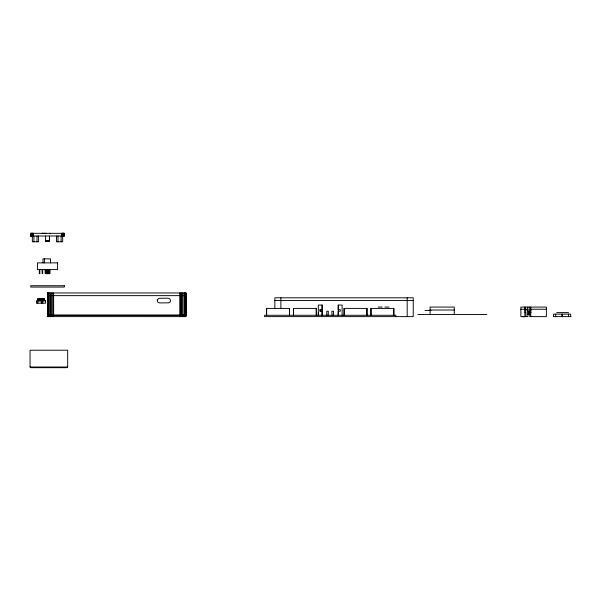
<?xml version="1.0" encoding="UTF-8"?>
<svg xmlns="http://www.w3.org/2000/svg" width="601" height="601" viewBox="0 0 601 601"><rect width="100%" height="100%" fill="white"/><g stroke="black" fill="none" stroke-linecap="round" stroke-linejoin="round"><path stroke-width="0.9" d="M43.663 233.323L44.872 233.323M185.904 312.595L185.927 315.127L47.539 315.127L47.517 292.957L47.517 316.622L185.927 316.622L185.897 292.957L47.494 292.957L47.494 295.639L185.897 295.639L185.897 296.316M47.502 292.957L47.517 315.277L185.927 315.315L185.927 292.988M289.449 308.411L289.442 315.255L289.449 308.411L266.604 308.411L266.604 315.262L266.604 308.411M316.306 308.411L316.299 315.255L316.306 308.411L293.468 308.411L293.468 315.262L293.468 308.411M322.121 311.243L320.108 311.243L320.108 309.628L322.121 309.628M322.121 305.045L322.121 315.277L322.121 305.045L318.312 305.045L318.312 315.277L318.312 312.588M338.243 305.045L338.243 315.277L338.243 311.243L340.256 311.243L340.256 309.628L338.243 309.628L338.243 305.045L342.112 305.045L342.112 315.277M366.963 308.411L366.956 315.262L366.963 308.411L344.118 308.411L344.125 315.262L344.118 308.411M393.82 308.411L393.813 315.255L393.82 308.411L370.982 308.411L370.982 315.262L370.982 308.411M395.834 316.614L395.834 315.277L264.598 315.262L264.598 316.614L413.233 316.622L413.233 297.811L274.845 297.811L274.845 308.561M47.539 315.315L47.539 316.622M49.357 241.249L45.638 241.211L49.38 241.226L49.462 236.005L49.432 241.144L45.571 240.986L45.571 236.005M42.836 233.323L42.183 233.323M42.746 233.323L42.333 233.323M49.951 233.586L50.552 233.323M49.891 233.586L50.589 233.586M44.632 233.323L44.211 233.586L45.06 233.323M49.447 241.091L45.684 241.264M67.673 367.008L66.996 367.677L30.719 367.677L30.05 367.008L30.05 350.21L67.673 350.21L67.673 367.008L30.05 367.008M48.418 241.301L45.744 241.309L49.274 241.317L45.901 241.377M522.524 316.622L525.943 316.622L525.943 312.189L524.876 312.189M64.292 233.323L30.741 233.323L30.719 236.005L64.292 236.005L64.247 233.323M37.608 299.088L44.399 299.088L44.406 300.703L44.376 299.088M274.845 300.5L413.233 300.5M378.179 307.073L382.213 307.073M384.918 307.073L388.945 307.073M520.849 309.23L527.918 309.23L527.918 316.622L520.849 316.622L520.879 307.066L546.407 307.066L546.377 316.622L529.766 316.622L529.804 307.066M530.743 309.23L546.377 309.23M430.083 310.026L454.266 310.026M529.804 310.026L531.284 310.026M424.982 310.424L431.052 310.424M524.876 310.845L525.943 310.845L525.943 309.23M529.766 312.189L531.246 312.189M556.744 312.595L568.486 312.595M417.778 314.458L486.825 314.458M527.821 314.458L530.074 314.458M553.281 316.622L570.95 316.622M522.862 316.614L524.876 316.622L524.913 307.066M45.511 233.323L46.179 233.323M570.68 316.622L570.68 314.135L553.544 314.135L553.544 316.622M568.531 314.135L568.531 316.622M555.7 314.135L555.7 316.622M530.773 307.066L530.743 316.622M527.821 307.066L527.821 311.686M524.996 307.066L524.996 309.838M454.266 314.458L454.266 307.066L430.083 307.066L430.083 314.458M407.185 297.811L407.185 316.622M333.48 315.277L333.48 311.243L331.865 311.243L332.135 315.277M328.108 315.277L328.371 311.243L326.764 311.243L326.764 315.277M320.108 309.628L320.108 311.243M280.885 297.811L280.885 308.561M185.784 315.089L185.784 292.957L185.784 316.622M185.409 292.957L185.439 316.622M184.89 315.089L184.89 292.957L184.89 316.622M183.944 292.957L183.974 316.622M182.584 292.957L182.614 316.622M181.51 292.957L181.54 316.622M180.653 292.957L180.676 316.622M179.767 292.957L179.797 316.622M64.104 233.323L64.149 236.005M64.059 233.323L63.954 236.005M63.826 233.323L63.894 236.005M63.759 233.323L63.759 236.005M63.608 233.323L63.683 236.005M63.443 233.323L63.526 236.005M63.353 233.323L63.353 236.005M63.263 233.323L63.263 236.005M63.165 233.323L63.067 236.005M62.97 233.323L62.97 236.005M62.865 233.323L62.865 236.005M62.759 233.323L62.759 236.005M62.654 233.323L62.662 241.782L56.456 241.782L56.456 236.005M62.542 233.323L62.542 236.005M62.316 233.323L62.429 236.005M62.203 233.323L62.203 236.005M62.091 233.323L62.091 236.005M61.978 233.323L61.978 236.005M61.858 233.323L61.858 236.005M61.738 233.323L61.738 236.005M61.625 233.323L61.625 236.005M61.114 236.005L61.114 241.782M58.012 236.005L58.012 241.782M53.617 292.957L53.639 316.622M52.708 292.957L52.73 316.622M51.37 292.957L51.401 316.622M50.537 262.877L50.537 258.851L42.971 258.851L42.971 262.877M50.567 292.957L50.589 316.622M49.8 269.601L49.8 273.628L45.255 273.628L45.27 269.601L45.368 273.628M49.725 269.601L49.665 273.628M49.59 269.601L49.628 273.628M49.62 292.957L49.65 316.622M49.44 269.601L49.492 273.628M49.387 269.601L49.327 273.628M49.267 269.601L49.199 273.628M49.132 269.601L49.057 273.628L48.981 269.601M48.906 269.601L48.824 273.628M48.726 273.628L48.681 269.601L48.651 273.628M48.546 315.089L48.546 292.957L48.546 316.622M48.441 269.601L48.478 273.628M48.29 269.601L48.373 273.628M48.163 269.601L48.208 273.628M48.118 269.601L48.072 273.628M47.982 269.601L47.93 273.628L47.832 269.601M47.862 292.957L47.885 316.622M47.674 269.601L47.779 273.628M47.622 269.601L47.569 273.628M47.517 269.601L47.464 273.628M47.306 269.601L47.359 273.628M47.201 269.601L47.254 273.628M47.103 269.601L47.051 273.628M47.006 269.601L46.961 273.628M46.825 269.601L46.87 273.628M46.78 269.601L46.66 273.628M46.555 269.601L46.555 273.628M46.525 269.601L46.495 273.628M46.352 269.601L46.315 273.628M46.209 269.601L46.209 273.628M46.127 269.601L46.052 273.628L45.977 269.601M45.901 269.601L45.834 273.628M45.766 269.601L45.706 273.628M45.593 269.601L45.541 273.628M45.406 269.601L45.443 273.628M44.497 258.851L44.497 262.877M44.241 299.088L44.271 300.703M44.113 299.088L44.061 300.703M44.008 299.088L43.956 300.703M43.896 299.088L43.835 300.703M43.708 299.088L43.775 300.703M43.565 299.088L43.64 300.703M43.497 300.703L43.422 299.088L43.34 300.703M43.182 299.088L43.264 300.703M43.099 299.088L43.099 300.703M43.017 299.088L42.934 300.703M42.844 299.088L42.844 300.703M42.679 269.601L42.679 273.628L42.145 273.628L42.145 269.601M42.746 303.189L42.671 299.088L42.588 300.703M42.408 299.088L42.498 300.703M42.325 299.088L42.325 300.703M42.235 299.088L42.235 300.703M42.145 299.088L42.062 300.703M41.972 299.088L41.972 300.703M41.807 299.088L41.89 300.703M41.724 299.088L41.724 300.703M41.597 299.088L41.559 300.703M41.514 299.088L41.484 300.703M41.334 299.088L41.334 303.189M41.244 299.088L41.259 300.703M41.131 299.088L41.078 300.703L40.951 299.088M40.883 299.088L40.815 300.703M40.748 299.088L40.673 300.703M40.598 299.088L40.598 300.703M40.44 299.088L40.522 300.703M40.282 299.088L40.357 300.703M40.192 299.088L40.192 300.703M40.109 299.088L40.027 300.703M39.936 299.088L39.936 300.703M39.861 269.601L39.861 273.628L39.32 273.628L39.32 269.601M39.854 299.088L39.854 300.703M39.681 299.088L39.764 300.703M39.591 299.088L39.591 300.703M39.501 299.088L39.411 300.703M39.328 299.088L39.328 300.703M39.238 299.088L39.155 300.703M39.065 299.088L39.065 300.703M38.9 299.088L38.982 300.703M38.817 299.088L38.817 300.703L38.659 299.088M38.577 236.005L38.577 241.782L32.371 241.782L32.274 233.323M38.584 299.088L38.584 300.703M38.509 299.088L38.434 300.703M38.359 299.088L38.291 300.703M38.163 299.088L38.231 300.703M38.043 299.088L38.103 300.703M37.938 299.088L37.991 300.703M37.84 299.088L37.84 303.189M37.668 300.703L37.698 299.088L37.608 300.703M37.022 236.005L37.022 241.782M33.919 236.005L33.919 241.782M33.408 233.323L33.408 236.005M33.295 233.323L33.295 236.005M33.175 233.323L33.175 236.005M33.055 233.323L33.055 236.005M32.942 233.323L32.942 236.005M32.83 233.323L32.83 236.005M32.717 233.323L32.717 236.005M32.604 233.323L32.604 236.005M32.492 233.323L32.492 236.005M32.169 233.323L32.169 236.005M32.063 233.323L32.063 236.005M31.966 233.323L31.966 236.005M31.868 233.323L31.77 236.005M31.68 233.323L31.68 236.005M31.59 233.323L31.507 236.005M31.425 233.323L31.425 236.005M31.35 233.323L31.275 236.005M31.207 233.323L31.139 236.005M31.027 233.323L31.079 236.005M30.929 233.323L30.884 236.005M30.764 233.323L30.816 236.005M157.214 299.959L157.823 302.228L159.483 302.919L168.828 302.836L170.256 301.74L170.571 300.568L169.88 298.907L168.22 298.216L158.874 298.299L157.214 299.959M49.214 241.354L45.789 241.339L49.184 241.362M49.259 241.332L45.766 241.332L49.29 241.309M57.591 262.877L37.442 262.877L37.442 269.601L57.591 269.601L57.591 262.877M64.315 285.723L30.719 285.723L30.719 287.068L64.315 287.068L64.315 285.723M45.571 300.703L36.436 300.703L36.436 303.189L45.571 303.189L45.571 300.703M529.564 311.491L528.159 311.491L528.159 313.977L529.564 313.977L529.564 311.491M562.153 316.622L562.153 314.135L562.13 316.622"/></g></svg>
